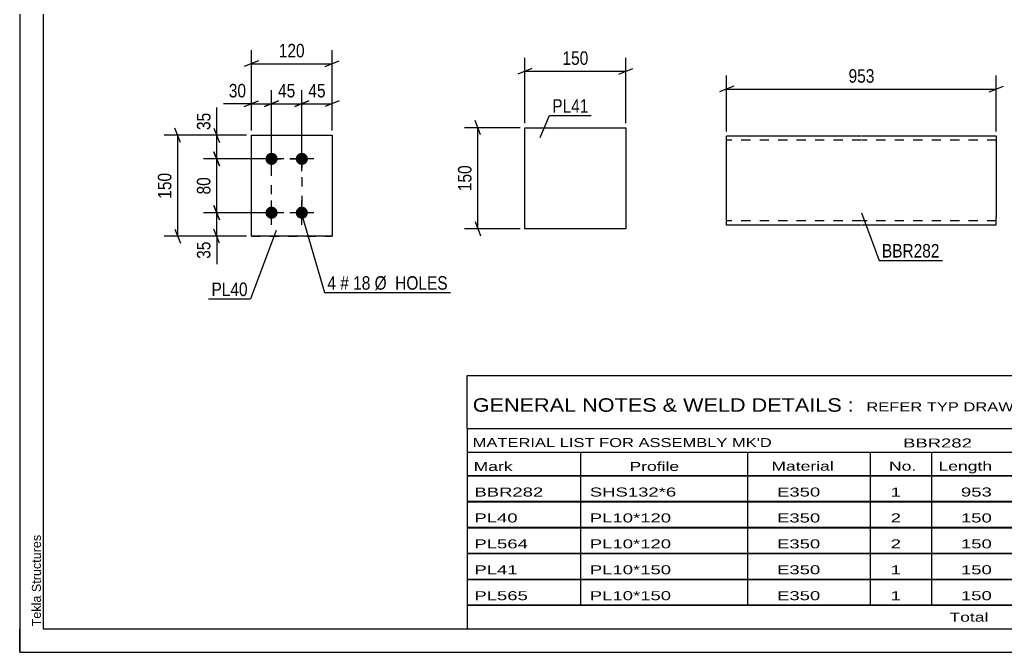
# Model space of a CAD drawing. Header units: millimetres. Extents: x 0 to 420, y 0 to 297.
# Drawn here: x 0 to 209.4, y 0 to 134.3 of the extents above; entities that cross this region are included whole.
import ezdxf

# ---------------------------------------------------------------- set-up
doc = ezdxf.new("R2010")
doc.units = ezdxf.units.MM
doc.linetypes.add('DXK_LINE_DOT2', pattern=[3.9198, 1.9599, -1.9599])
doc.styles.add('Arial', font='ARIAL.TTF', dxfattribs={"height": 0.2})
doc.styles.add('Arial Narrow', font='ARIALN.TTF', dxfattribs={"height": 0.2})

# ---------------------------------------------------------------- blocks, each defined once
blk = doc.blocks.new('Unknown-585697624-1128')
at = {"color": 5, "linetype": 'Continuous'}
for p, q in [((0, 297), (0, 0)), ((5, 292), (5, 5)), ((0, 0), (0, 5)), ((5, 5), (415, 5)), ((0, 0), (420, 0))]:
    blk.add_line(p, q, dxfattribs=at)
at = {"color": 174, "linetype": 'Continuous', "style": 'Arial'}
blk.add_text('Tekla Structures', height=1.9102, rotation=90, dxfattribs=at).set_placement((4.5, 5.5))
blk = doc.blocks.new('Part-585697624-1584 - 1568')
at = {"color": 2, "linetype": 'Continuous'}
for p, q in [((49.16, 109.74), (66.3, 109.74)), ((49.16, 88.31), (49.16, 109.74)), ((66.3, 109.74), (66.3, 109.74)), ((66.3, 109.74), (66.3, 88.31)), ((66.3, 88.31), (49.16, 88.31)), ((49.16, 88.31), (49.16, 88.31))]:
    blk.add_line(p, q, dxfattribs=at)
at = {"color": 7, "linetype": 'DXK_LINE_DOT2'}
for p, q in [((49.16, 109.74), (66.3, 109.74)), ((49.16, 88.31), (66.3, 88.31)), ((49.16, 88.31), (49.16, 88.31))]:
    blk.add_line(p, q, dxfattribs=at)
blk = doc.blocks.new('Bolt-585697624-1589 - 1568')
at = {"linetype": 'Continuous'}
for points in [[(53.45, 103.45), (53.18, 103.48), (52.92, 103.56), (52.69, 103.7), (52.49, 103.88), (52.33, 104.09), (52.22, 104.34), (52.17, 104.6), (52.17, 104.87), (52.22, 105.13), (52.33, 105.38), (52.49, 105.6), (52.69, 105.78), (52.92, 105.91), (53.18, 105.99), (53.45, 106.02), (53.71, 105.99), (53.97, 105.91), (54.2, 105.78), (54.4, 105.6), (54.56, 105.38), (54.67, 105.13), (54.73, 104.87), (54.73, 104.6), (54.67, 104.34), (54.56, 104.09), (54.4, 103.88), (54.2, 103.7), (53.97, 103.56), (53.71, 103.48)], [(59.88, 103.45), (59.61, 103.48), (59.35, 103.56), (59.12, 103.7), (58.92, 103.88), (58.76, 104.09), (58.65, 104.34), (58.6, 104.6), (58.6, 104.87), (58.65, 105.13), (58.76, 105.38), (58.92, 105.6), (59.12, 105.78), (59.35, 105.91), (59.61, 105.99), (59.88, 106.02), (60.14, 105.99), (60.4, 105.91), (60.63, 105.78), (60.83, 105.6), (60.99, 105.38), (61.1, 105.13), (61.15, 104.87), (61.15, 104.6), (61.1, 104.34), (60.99, 104.09), (60.83, 103.88), (60.63, 103.7), (60.4, 103.56), (60.14, 103.48)], [(53.45, 92.02), (53.18, 92.05), (52.92, 92.13), (52.69, 92.27), (52.49, 92.45), (52.33, 92.66), (52.22, 92.91), (52.17, 93.17), (52.17, 93.44), (52.22, 93.71), (52.33, 93.95), (52.49, 94.17), (52.69, 94.35), (52.92, 94.48), (53.18, 94.57), (53.45, 94.59), (53.71, 94.57), (53.97, 94.48), (54.2, 94.35), (54.4, 94.17), (54.56, 93.95), (54.67, 93.71), (54.73, 93.44), (54.73, 93.17), (54.67, 92.91), (54.56, 92.66), (54.4, 92.45), (54.2, 92.27), (53.97, 92.13), (53.71, 92.05)], [(59.88, 92.02), (59.61, 92.05), (59.35, 92.13), (59.12, 92.27), (58.92, 92.45), (58.76, 92.66), (58.65, 92.91), (58.6, 93.17), (58.6, 93.44), (58.65, 93.71), (58.76, 93.95), (58.92, 94.17), (59.12, 94.35), (59.35, 94.48), (59.61, 94.57), (59.88, 94.59), (60.14, 94.57), (60.4, 94.48), (60.63, 94.35), (60.83, 94.17), (60.99, 93.95), (61.1, 93.71), (61.15, 93.44), (61.15, 93.17), (61.1, 92.91), (60.99, 92.66), (60.83, 92.45), (60.63, 92.27), (60.4, 92.13), (60.14, 92.05)]]:
    blk.add_hatch(color=1, dxfattribs=at).paths.add_polyline_path(points)
at = {"color": 1, "linetype": 'Continuous'}
for p, q in [((53.45, 102.16), (53.45, 107.31)), ((59.88, 102.16), (59.88, 107.31)), ((56.02, 104.74), (50.88, 104.74)), ((62.45, 104.74), (57.3, 104.74)), ((53.45, 90.74), (53.45, 95.88)), ((59.88, 90.74), (59.88, 95.88)), ((56.02, 93.31), (50.88, 93.31)), ((62.45, 93.31), (57.3, 93.31))]:
    blk.add_line(p, q, dxfattribs=at)
blk = doc.blocks.new('Part-585697624-1544 - 1528')
at = {"color": 2, "linetype": 'Continuous'}
for p, q in [((107.22, 111.35), (128.65, 111.35)), ((107.23, 89.92), (107.22, 111.35)), ((128.65, 111.35), (128.66, 89.92)), ((128.66, 89.92), (107.23, 89.92))]:
    blk.add_line(p, q, dxfattribs=at)
blk = doc.blocks.new('Part-585697624-1431 - 1415')
at = {"color": 2, "linetype": 'Continuous'}
for p, q in [((178.61, 109.56), (150.04, 109.56)), ((150.04, 90.83), (150.04, 109.56)), ((207.28, 109.56), (178.71, 109.56)), ((207.28, 109.56), (207.28, 92.41)), ((207.28, 90.7), (207.28, 92.41)), ((150.04, 90.7), (150.04, 90.83)), ((178.61, 90.7), (150.04, 90.7)), ((207.28, 90.7), (178.71, 90.7))]:
    blk.add_line(p, q, dxfattribs=at)
at = {"color": 7, "linetype": 'DXK_LINE_DOT2'}
for p, q in [((178.61, 108.7), (150.04, 108.7)), ((207.28, 108.7), (178.71, 108.7)), ((207.28, 108.7), (207.28, 108.63)), ((207.28, 108.63), (207.28, 108.7)), ((207.28, 108.5), (207.28, 108.63)), ((207.28, 108.63), (207.28, 108.5)), ((150.04, 91.56), (150.04, 91.62)), ((178.61, 91.56), (150.04, 91.56)), ((207.28, 91.56), (178.71, 91.56)), ((207.28, 91.62), (207.28, 92.09)), ((207.28, 91.56), (207.28, 91.62))]:
    blk.add_line(p, q, dxfattribs=at)
blk = doc.blocks.new('Rectangle-585697624-1704 - 1568')
at = {"color": 1, "linetype": 'DXK_LINE_DOT2'}
blk.add_lwpolyline([(53.45, 104.74), (59.88, 104.74), (59.88, 93.31), (53.45, 93.31), (53.45, 104.74)], close=True, dxfattribs=at)
blk = doc.blocks.new('StraightDimension-585697624-1591 - 1568')
at = {"color": 7, "linetype": 'Continuous'}
for p, q in [((49.16, 110.74), (49.16, 127.79)), ((66.3, 110.74), (66.3, 127.79)), ((50.66, 125.54), (47.66, 124.34)), ((49.16, 124.94), (66.3, 124.94)), ((64.8, 124.34), (67.8, 125.54))]:
    blk.add_line(p, q, dxfattribs=at)
at = {"color": 0}
blk.add_wipeout([(61.07, 125.69), (61.07, 129.89), (54.39, 129.89), (54.39, 125.69)], dxfattribs=at)
at = {"color": 3, "style": 'Arial Narrow'}
blk.add_text('120', height=2.863, dxfattribs=at).set_placement((54.99, 126.29))
blk = doc.blocks.new('StraightDimension-585697624-1691 - 1568')
at = {"color": 7, "linetype": 'Continuous'}
for p, q in [((41.22, 94.81), (42.42, 91.81)), ((52.45, 93.31), (38.97, 93.31)), ((41.82, 88.31), (41.82, 93.31)), ((48.16, 88.31), (38.97, 88.31)), ((42.42, 86.81), (41.22, 89.81))]:
    blk.add_line(p, q, dxfattribs=at)
at = {"color": 0}
blk.add_wipeout([(41.07, 87.78), (36.87, 87.78), (36.87, 82.93), (41.07, 82.93)], dxfattribs=at)
at = {"color": 7, "linetype": 'Continuous'}
blk.add_line((41.82, 88.31), (41.82, 82.4), dxfattribs=at)
blk.add_line((41.82, 88.31), (41.82, 82.4), dxfattribs=at)
at = {"color": 3, "style": 'Arial Narrow'}
blk.add_text('35', height=2.863, rotation=90.0002, dxfattribs=at).set_placement((40.47, 83.53))
blk = doc.blocks.new('StraightDimension-585697624-1627 - 1568')
at = {"color": 7, "linetype": 'Continuous'}
for p, q in [((53.45, 105.74), (53.45, 119.29)), ((59.88, 105.74), (59.88, 119.29)), ((51.95, 115.84), (54.95, 117.04)), ((53.45, 116.44), (59.88, 116.44)), ((61.38, 117.04), (58.38, 115.84))]:
    blk.add_line(p, q, dxfattribs=at)
at = {"color": 0}
blk.add_wipeout([(59.09, 117.19), (59.09, 121.39), (54.23, 121.39), (54.23, 117.19)], dxfattribs=at)
at = {"color": 3, "style": 'Arial Narrow'}
blk.add_text('45', height=2.863, dxfattribs=at).set_placement((54.83, 117.79))
blk = doc.blocks.new('StraightDimension-585697624-1611 - 1568')
at = {"color": 7, "linetype": 'Continuous'}
for p, q in [((59.88, 105.74), (59.88, 119.29)), ((66.3, 110.74), (66.3, 119.29)), ((58.38, 115.84), (61.38, 117.04)), ((59.88, 116.44), (66.3, 116.44)), ((67.8, 117.04), (64.8, 115.84))]:
    blk.add_line(p, q, dxfattribs=at)
at = {"color": 0}
blk.add_wipeout([(65.52, 117.19), (65.52, 121.39), (60.66, 121.39), (60.66, 117.19)], dxfattribs=at)
at = {"color": 3, "style": 'Arial Narrow'}
blk.add_text('45', height=2.863, dxfattribs=at).set_placement((61.26, 117.79))
blk = doc.blocks.new('StraightDimension-585697624-1637 - 1568')
at = {"color": 7, "linetype": 'Continuous'}
for p, q in [((49.16, 110.74), (49.16, 119.29)), ((53.45, 105.74), (53.45, 119.29)), ((47.66, 115.84), (50.66, 117.04)), ((49.16, 116.44), (53.45, 116.44)), ((54.95, 117.04), (51.95, 115.84))]:
    blk.add_line(p, q, dxfattribs=at)
at = {"color": 0}
blk.add_wipeout([(48.64, 117.19), (48.64, 121.39), (43.78, 121.39), (43.78, 117.19)], dxfattribs=at)
at = {"color": 7, "linetype": 'Continuous'}
blk.add_line((49.16, 116.44), (43.25, 116.44), dxfattribs=at)
blk.add_line((49.16, 116.44), (43.25, 116.44), dxfattribs=at)
at = {"color": 3, "style": 'Arial Narrow'}
blk.add_text('30', height=2.863, dxfattribs=at).set_placement((44.38, 117.79))
blk = doc.blocks.new('StraightDimension-585697624-1651 - 1568')
at = {"color": 7, "linetype": 'Continuous'}
for p, q in [((34.13, 108.24), (32.93, 111.24)), ((48.16, 109.74), (30.68, 109.74)), ((33.53, 88.31), (33.53, 109.74)), ((48.16, 88.31), (30.68, 88.31)), ((32.93, 89.81), (34.13, 86.81))]:
    blk.add_line(p, q, dxfattribs=at)
at = {"color": 0}
blk.add_wipeout([(32.78, 102.36), (28.58, 102.36), (28.58, 95.68), (32.78, 95.68)], dxfattribs=at)
at = {"color": 3, "style": 'Arial Narrow'}
blk.add_text('150', height=2.863, rotation=90.0002, dxfattribs=at).set_placement((32.18, 96.28))
blk = doc.blocks.new('StraightDimension-585697624-1668 - 1568')
at = {"color": 7, "linetype": 'Continuous'}
for p, q in [((41.22, 111.24), (42.42, 108.24)), ((48.16, 109.74), (38.97, 109.74)), ((41.82, 104.74), (41.82, 109.74)), ((52.45, 104.74), (38.97, 104.74)), ((42.42, 103.24), (41.22, 106.24))]:
    blk.add_line(p, q, dxfattribs=at)
at = {"color": 0}
blk.add_wipeout([(41.07, 115.12), (36.87, 115.12), (36.87, 110.26), (41.07, 110.26)], dxfattribs=at)
at = {"color": 7, "linetype": 'Continuous'}
blk.add_line((41.82, 109.74), (41.82, 115.64), dxfattribs=at)
blk.add_line((41.82, 109.74), (41.82, 115.64), dxfattribs=at)
at = {"color": 3, "style": 'Arial Narrow'}
blk.add_text('35', height=2.863, rotation=90.0002, dxfattribs=at).set_placement((40.47, 110.86))
blk = doc.blocks.new('StraightDimension-585697624-1681 - 1568')
at = {"color": 7, "linetype": 'Continuous'}
for p, q in [((52.45, 104.74), (38.97, 104.74)), ((41.22, 106.24), (42.42, 103.24)), ((41.82, 93.31), (41.82, 104.74)), ((42.42, 91.81), (41.22, 94.81)), ((52.45, 93.31), (38.97, 93.31))]:
    blk.add_line(p, q, dxfattribs=at)
at = {"color": 0}
blk.add_wipeout([(41.07, 101.45), (36.87, 101.45), (36.87, 96.59), (41.07, 96.59)], dxfattribs=at)
at = {"color": 3, "style": 'Arial Narrow'}
blk.add_text('80', height=2.863, rotation=90.0002, dxfattribs=at).set_placement((40.47, 97.19))
blk = doc.blocks.new('StraightDimension-585697624-1546 - 1528')
at = {"color": 7, "linetype": 'Continuous'}
for p, q in [((106.22, 111.35), (94.38, 111.35)), ((97.83, 109.85), (96.63, 112.85)), ((97.23, 89.92), (97.23, 111.35)), ((96.63, 91.42), (97.83, 88.42)), ((106.23, 89.92), (94.38, 89.92))]:
    blk.add_line(p, q, dxfattribs=at)
at = {"color": 0}
blk.add_wipeout([(96.48, 103.98), (92.28, 103.98), (92.28, 97.29), (96.48, 97.29)], dxfattribs=at)
at = {"color": 3, "style": 'Arial Narrow'}
blk.add_text('150', height=2.863, rotation=90.0002, dxfattribs=at).set_placement((95.88, 97.89))
blk = doc.blocks.new('StraightDimension-585697624-1555 - 1528')
at = {"color": 7, "linetype": 'Continuous'}
for p, q in [((107.22, 112.35), (107.22, 126.2)), ((128.65, 112.35), (128.65, 126.2)), ((108.72, 123.95), (105.72, 122.75)), ((127.15, 122.75), (130.15, 123.95)), ((107.22, 123.35), (128.65, 123.35))]:
    blk.add_line(p, q, dxfattribs=at)
at = {"color": 0}
blk.add_wipeout([(121.28, 124.1), (121.28, 128.3), (114.6, 128.3), (114.6, 124.1)], dxfattribs=at)
at = {"color": 3, "style": 'Arial Narrow'}
blk.add_text('150', height=2.863, dxfattribs=at).set_placement((115.2, 124.7))
blk = doc.blocks.new('StraightDimension-585697624-1515 - 1415')
at = {"color": 7, "linetype": 'Continuous'}
for p, q in [((150.04, 110.56), (150.04, 122.41)), ((207.28, 110.56), (207.28, 122.41)), ((151.54, 120.16), (148.54, 118.96)), ((150.04, 119.56), (207.28, 119.56)), ((205.78, 118.96), (208.78, 120.16))]:
    blk.add_line(p, q, dxfattribs=at)
at = {"color": 0}
blk.add_wipeout([(182, 120.31), (182, 124.51), (175.32, 124.51), (175.32, 120.31)], dxfattribs=at)
at = {"color": 3, "style": 'Arial Narrow'}
blk.add_text('953', height=2.863, dxfattribs=at).set_placement((175.92, 120.91))
blk = doc.blocks.new('Unknown-585697624-3492')
at = {"color": 7, "linetype": 'Continuous'}
for p, q in [((95, 58.75), (255, 58.75)), ((95, 47.5), (95, 58.75)), ((255, 58.75), (255, 47.5)), ((95, 47.5), (255, 47.5)), ((95, 47.5), (95, 42.5)), ((255, 47.5), (255, 42.5)), ((95, 42.5), (255, 42.5)), ((95, 42.5), (95, 37.5)), ((119, 42.5), (119, 37.5)), ((154.5, 42.5), (154.5, 37.5)), ((180.5, 42.5), (180.5, 37.5)), ((193.5, 42.5), (193.5, 37.5)), ((211, 42.5), (211, 37.5)), ((233, 42.5), (233, 37.5)), ((255, 42.5), (255, 37.5)), ((95, 37.5), (255, 37.5)), ((95, 37.45), (95, 32.05)), ((95, 37.45), (255, 37.45)), ((119, 37.5), (119, 32)), ((154.5, 37.5), (154.5, 32)), ((180.5, 37.5), (180.5, 32)), ((193.5, 37.5), (193.5, 32)), ((211, 37.5), (211, 32)), ((233, 37.5), (233, 32)), ((255, 37.45), (255, 32.05)), ((95, 32.05), (255, 32.05)), ((95, 31.95), (95, 26.55)), ((95, 31.95), (255, 31.95)), ((119, 32), (119, 26.5)), ((154.5, 32), (154.5, 26.5)), ((180.5, 32), (180.5, 26.5)), ((193.5, 32), (193.5, 26.5)), ((211, 32), (211, 26.5)), ((233, 32), (233, 26.5)), ((255, 31.95), (255, 26.55)), ((95, 26.55), (255, 26.55)), ((95, 26.45), (95, 21.05)), ((95, 26.45), (255, 26.45)), ((119, 26.5), (119, 21)), ((154.5, 26.5), (154.5, 21)), ((180.5, 26.5), (180.5, 21)), ((193.5, 26.5), (193.5, 21)), ((211, 26.5), (211, 21)), ((233, 26.5), (233, 21)), ((255, 26.45), (255, 21.05)), ((95, 21.05), (255, 21.05)), ((95, 20.95), (95, 15.55)), ((95, 20.95), (255, 20.95)), ((119, 21), (119, 15.5)), ((154.5, 21), (154.5, 15.5)), ((180.5, 21), (180.5, 15.5)), ((193.5, 21), (193.5, 15.5)), ((211, 21), (211, 15.5)), ((233, 21), (233, 15.5)), ((255, 20.95), (255, 15.55)), ((95, 15.55), (255, 15.55)), ((95, 15.45), (95, 10.05)), ((95, 15.45), (255, 15.45)), ((119, 15.5), (119, 10)), ((154.5, 15.5), (154.5, 10)), ((180.5, 15.5), (180.5, 10)), ((193.5, 15.5), (193.5, 10)), ((211, 15.5), (211, 10)), ((233, 15.5), (233, 10)), ((255, 15.45), (255, 10.05)), ((95, 10.05), (255, 10.05)), ((95, 10), (255, 10)), ((95, 10), (95, 5)), ((211, 10), (211, 5)), ((233, 10), (233, 5)), ((255, 10), (255, 5)), ((95, 5), (255, 5))]:
    blk.add_line(p, q, dxfattribs=at)
at = {"color": 7, "style": 'Arial Narrow'}
for s, height, width, p in [('GENERAL NOTES & WELD DETAILS :', 2.8633, 1.4, (96.15, 51.06)), ('REFER TYP DRAWING TYP-01', 1.9089, 1.6, (179.7, 51.16)), ("MATERIAL LIST FOR ASSEMBLY MK'D", 1.9089, 1.6, (96.15, 43.56)), ('BBR282', 1.909, 1.794707, (187.48, 43.47)), ('1', 1.91, 1.794707, (217.08, 43.56)), ('No. Required', 1.9089, 1.6, (226.41, 43.56)), ('Mark', 1.909, 1.7, (96.34, 38.5)), ('Profile', 1.909, 1.7, (129.41, 38.5)), ('Material', 1.909, 1.7, (159.54, 38.56)), ('No.', 1.909, 1.7, (184.5, 38.56)), ('Length', 1.909, 1.7, (195, 38.56)), ('Area', 1.909, 1.7, (217.5, 38.56)), ('Weight', 1.909, 1.7, (237, 38.56))]:
    blk.add_text(s, height=height, dxfattribs=dict(at, width=width)).set_placement(p)
at = {"color": 7, "linetype": 'Continuous', "style": 'Arial Narrow'}
for s, height, width, p in [('BBR282', 1.909, 1.794707, (96.5, 33.06)), ('SHS132*6', 1.909, 1.794707, (121, 33.06)), ('E350', 1.909, 1.794707, (160.74, 33.06)), ('1', 1.91, 1.794707, (184.86, 33.06)), ('953', 1.909, 1.794707, (199.77, 33.06)), ('0.5', 1.909, 1.794707, (221.32, 33.06)), ('22.6', 1.909, 1.794707, (240.14, 33.06)), ('PL40', 1.909, 1.794707, (96.5, 27.56)), ('PL10*120', 1.909, 1.794707, (121, 27.56)), ('E350', 1.909, 1.794707, (160.74, 27.56)), ('2', 1.91, 1.794707, (184.86, 27.56)), ('150', 1.909, 1.794707, (199.77, 27.56)), ('0.0', 1.909, 1.794707, (221.32, 27.56)), ('2.8', 1.909, 1.794707, (242.33, 27.56)), ('PL564', 1.909, 1.794707, (96.5, 22.06)), ('PL10*120', 1.909, 1.794707, (121, 22.06)), ('E350', 1.909, 1.794707, (160.74, 22.06)), ('2', 1.91, 1.794707, (184.86, 22.06)), ('150', 1.909, 1.794707, (199.77, 22.06)), ('0.0', 1.909, 1.794707, (221.32, 22.06)), ('2.8', 1.909, 1.794707, (242.33, 22.06)), ('PL41', 1.909, 1.794707, (96.5, 16.56)), ('PL10*150', 1.909, 1.794707, (121, 16.56)), ('E350', 1.909, 1.794707, (160.74, 16.56)), ('1', 1.91, 1.794707, (184.86, 16.56)), ('150', 1.909, 1.794707, (199.77, 16.56)), ('0.1', 1.909, 1.794707, (221.32, 16.56)), ('1.8', 1.909, 1.794707, (242.33, 16.56)), ('PL565', 1.909, 1.794707, (96.5, 11.06)), ('PL10*150', 1.909, 1.794707, (121, 11.06)), ('E350', 1.909, 1.794707, (160.74, 11.06)), ('1', 1.91, 1.794707, (184.86, 11.06)), ('150', 1.909, 1.794707, (199.77, 11.06)), ('0.1', 1.909, 1.794707, (221.32, 11.06)), ('1.8', 1.909, 1.794707, (242.33, 11.06)), ('Total', 1.909, 1.7, (197.33, 6.5)), ('0.8', 1.909, 1.794707, (220.83, 6.5)), ('31.8', 1.909, 1.794707, (240.14, 6.5))]:
    blk.add_text(s, height=height, dxfattribs=dict(at, width=width)).set_placement(p)
blk = doc.blocks.new('Mark-585697624-1585 - 1568')
at = {"color": 0}
blk.add_wipeout([(67.14, 76.97), (67.14, 79.97), (65.31, 79.97), (65.31, 76.97)], dxfattribs=at)
blk.add_wipeout([(67.14, 76.97), (67.14, 79.97), (65.31, 79.97), (65.31, 76.97)], dxfattribs=at)
at = {"color": 7, "linetype": 'Continuous'}
blk.add_line((59.88, 92.87), (64.71, 76.37), dxfattribs=at)
at = {"color": 0}
blk.add_wipeout([(69.87, 76.97), (69.87, 79.97), (68.04, 79.97), (68.04, 76.97)], dxfattribs=at)
blk.add_wipeout([(69.87, 76.97), (69.87, 79.97), (68.04, 79.97), (68.04, 76.97)], dxfattribs=at)
at = {"color": 3, "style": 'Arial Narrow'}
blk.add_text('4', height=2.86, dxfattribs=at).set_placement((65.31, 76.97))
at = {"color": 0}
blk.add_wipeout([(74.42, 76.97), (74.42, 79.97), (70.77, 79.97), (70.77, 76.97)], dxfattribs=at)
blk.add_wipeout([(74.42, 76.97), (74.42, 79.97), (70.77, 79.97), (70.77, 76.97)], dxfattribs=at)
at = {"color": 3, "style": 'Arial Narrow'}
for s, height, p in [('#', 2.86, (68.04, 76.97)), ('18', 2.863, (70.77, 76.97))]:
    blk.add_text(s, height=height, dxfattribs=at).set_placement(p)
at = {"color": 0}
blk.add_wipeout([(90.85, 76.97), (90.85, 79.97), (75.32, 79.97), (75.32, 76.97)], dxfattribs=at)
blk.add_wipeout([(90.85, 76.97), (90.85, 79.97), (75.32, 79.97), (75.32, 76.97)], dxfattribs=at)
at = {"color": 7, "linetype": 'Continuous'}
blk.add_line((64.71, 76.37), (91.45, 76.37), dxfattribs=at)
at = {"color": 3, "style": 'Arial Narrow'}
blk.add_text('Ø  HOLES', height=2.863, dxfattribs=at).set_placement((75.32, 76.97))
blk = doc.blocks.new('Mark-585697624-1580 - 1568')
at = {"color": 0}
blk.add_wipeout([(48.38, 75.62), (48.38, 78.62), (40.7, 78.62), (40.7, 75.62)], dxfattribs=at)
blk.add_wipeout([(48.38, 75.62), (48.38, 78.62), (40.7, 78.62), (40.7, 75.62)], dxfattribs=at)
at = {"color": 30, "linetype": 'Continuous'}
for p in [(54.44, 89.5), (40.1, 75.02)]:
    blk.add_line(p, (48.98, 75.02), dxfattribs=at)
at = {"color": 3, "style": 'Arial Narrow'}
blk.add_text('PL40', height=2.863, dxfattribs=at).set_placement((40.7, 75.62))
blk = doc.blocks.new('Mark-585697624-1540 - 1528')
at = {"color": 0}
blk.add_wipeout([(120.71, 114.54), (120.71, 117.54), (113.03, 117.54), (113.03, 114.54)], dxfattribs=at)
blk.add_wipeout([(120.71, 114.54), (120.71, 117.54), (113.03, 117.54), (113.03, 114.54)], dxfattribs=at)
at = {"color": 30, "linetype": 'Continuous'}
for p, q in [((110.47, 109.26), (112.43, 113.94)), ((112.43, 113.94), (121.31, 113.94))]:
    blk.add_line(p, q, dxfattribs=at)
at = {"color": 3, "style": 'Arial Narrow'}
blk.add_text('PL41', height=2.863, dxfattribs=at).set_placement((113.03, 114.54))
blk = doc.blocks.new('Mark-585697624-1427 - 1415')
at = {"color": 0}
blk.add_wipeout([(195.23, 83.8), (195.23, 86.8), (182.99, 86.8), (182.99, 83.8)], dxfattribs=at)
blk.add_wipeout([(195.23, 83.8), (195.23, 86.8), (182.99, 86.8), (182.99, 83.8)], dxfattribs=at)
at = {"color": 30, "linetype": 'Continuous'}
for p, q in [((178.66, 93.27), (182.39, 83.2)), ((182.39, 83.2), (195.83, 83.2))]:
    blk.add_line(p, q, dxfattribs=at)
at = {"color": 3, "style": 'Arial Narrow'}
blk.add_text('BBR282', height=2.863, dxfattribs=at).set_placement((182.99, 83.8))

msp = doc.modelspace()

# ---------------------------------------------------------------- block references
for name in ['Unknown-585697624-1128', 'Part-585697624-1544 - 1528', 'Part-585697624-1584 - 1568', 'Part-585697624-1431 - 1415', 'Bolt-585697624-1589 - 1568', 'Rectangle-585697624-1704 - 1568', 'Unknown-585697624-3492']:
    msp.add_blockref(name, (0, 0))

# ---------------------------------------------------------------- next in the draw order: block references
for name in ['StraightDimension-585697624-1591 - 1568', 'StraightDimension-585697624-1515 - 1415', 'StraightDimension-585697624-1546 - 1528', 'StraightDimension-585697624-1691 - 1568', 'Mark-585697624-1427 - 1415']:
    msp.add_blockref(name, (0, 0))

# ---------------------------------------------------------------- next in the draw order: block references
for name in ['StraightDimension-585697624-1555 - 1528', 'StraightDimension-585697624-1627 - 1568', 'Mark-585697624-1585 - 1568']:
    msp.add_blockref(name, (0, 0))

# ---------------------------------------------------------------- next in the draw order: block references
for name in ['StraightDimension-585697624-1637 - 1568', 'StraightDimension-585697624-1611 - 1568', 'Mark-585697624-1540 - 1528']:
    msp.add_blockref(name, (0, 0))

# ---------------------------------------------------------------- next in the draw order: block references
msp.add_blockref('StraightDimension-585697624-1651 - 1568', (0, 0))

# ---------------------------------------------------------------- next in the draw order: block references
for name in ['StraightDimension-585697624-1668 - 1568', 'Mark-585697624-1580 - 1568']:
    msp.add_blockref(name, (0, 0))

# ---------------------------------------------------------------- next in the draw order: block references
msp.add_blockref('StraightDimension-585697624-1681 - 1568', (0, 0))

doc.saveas('drawing.dxf')
